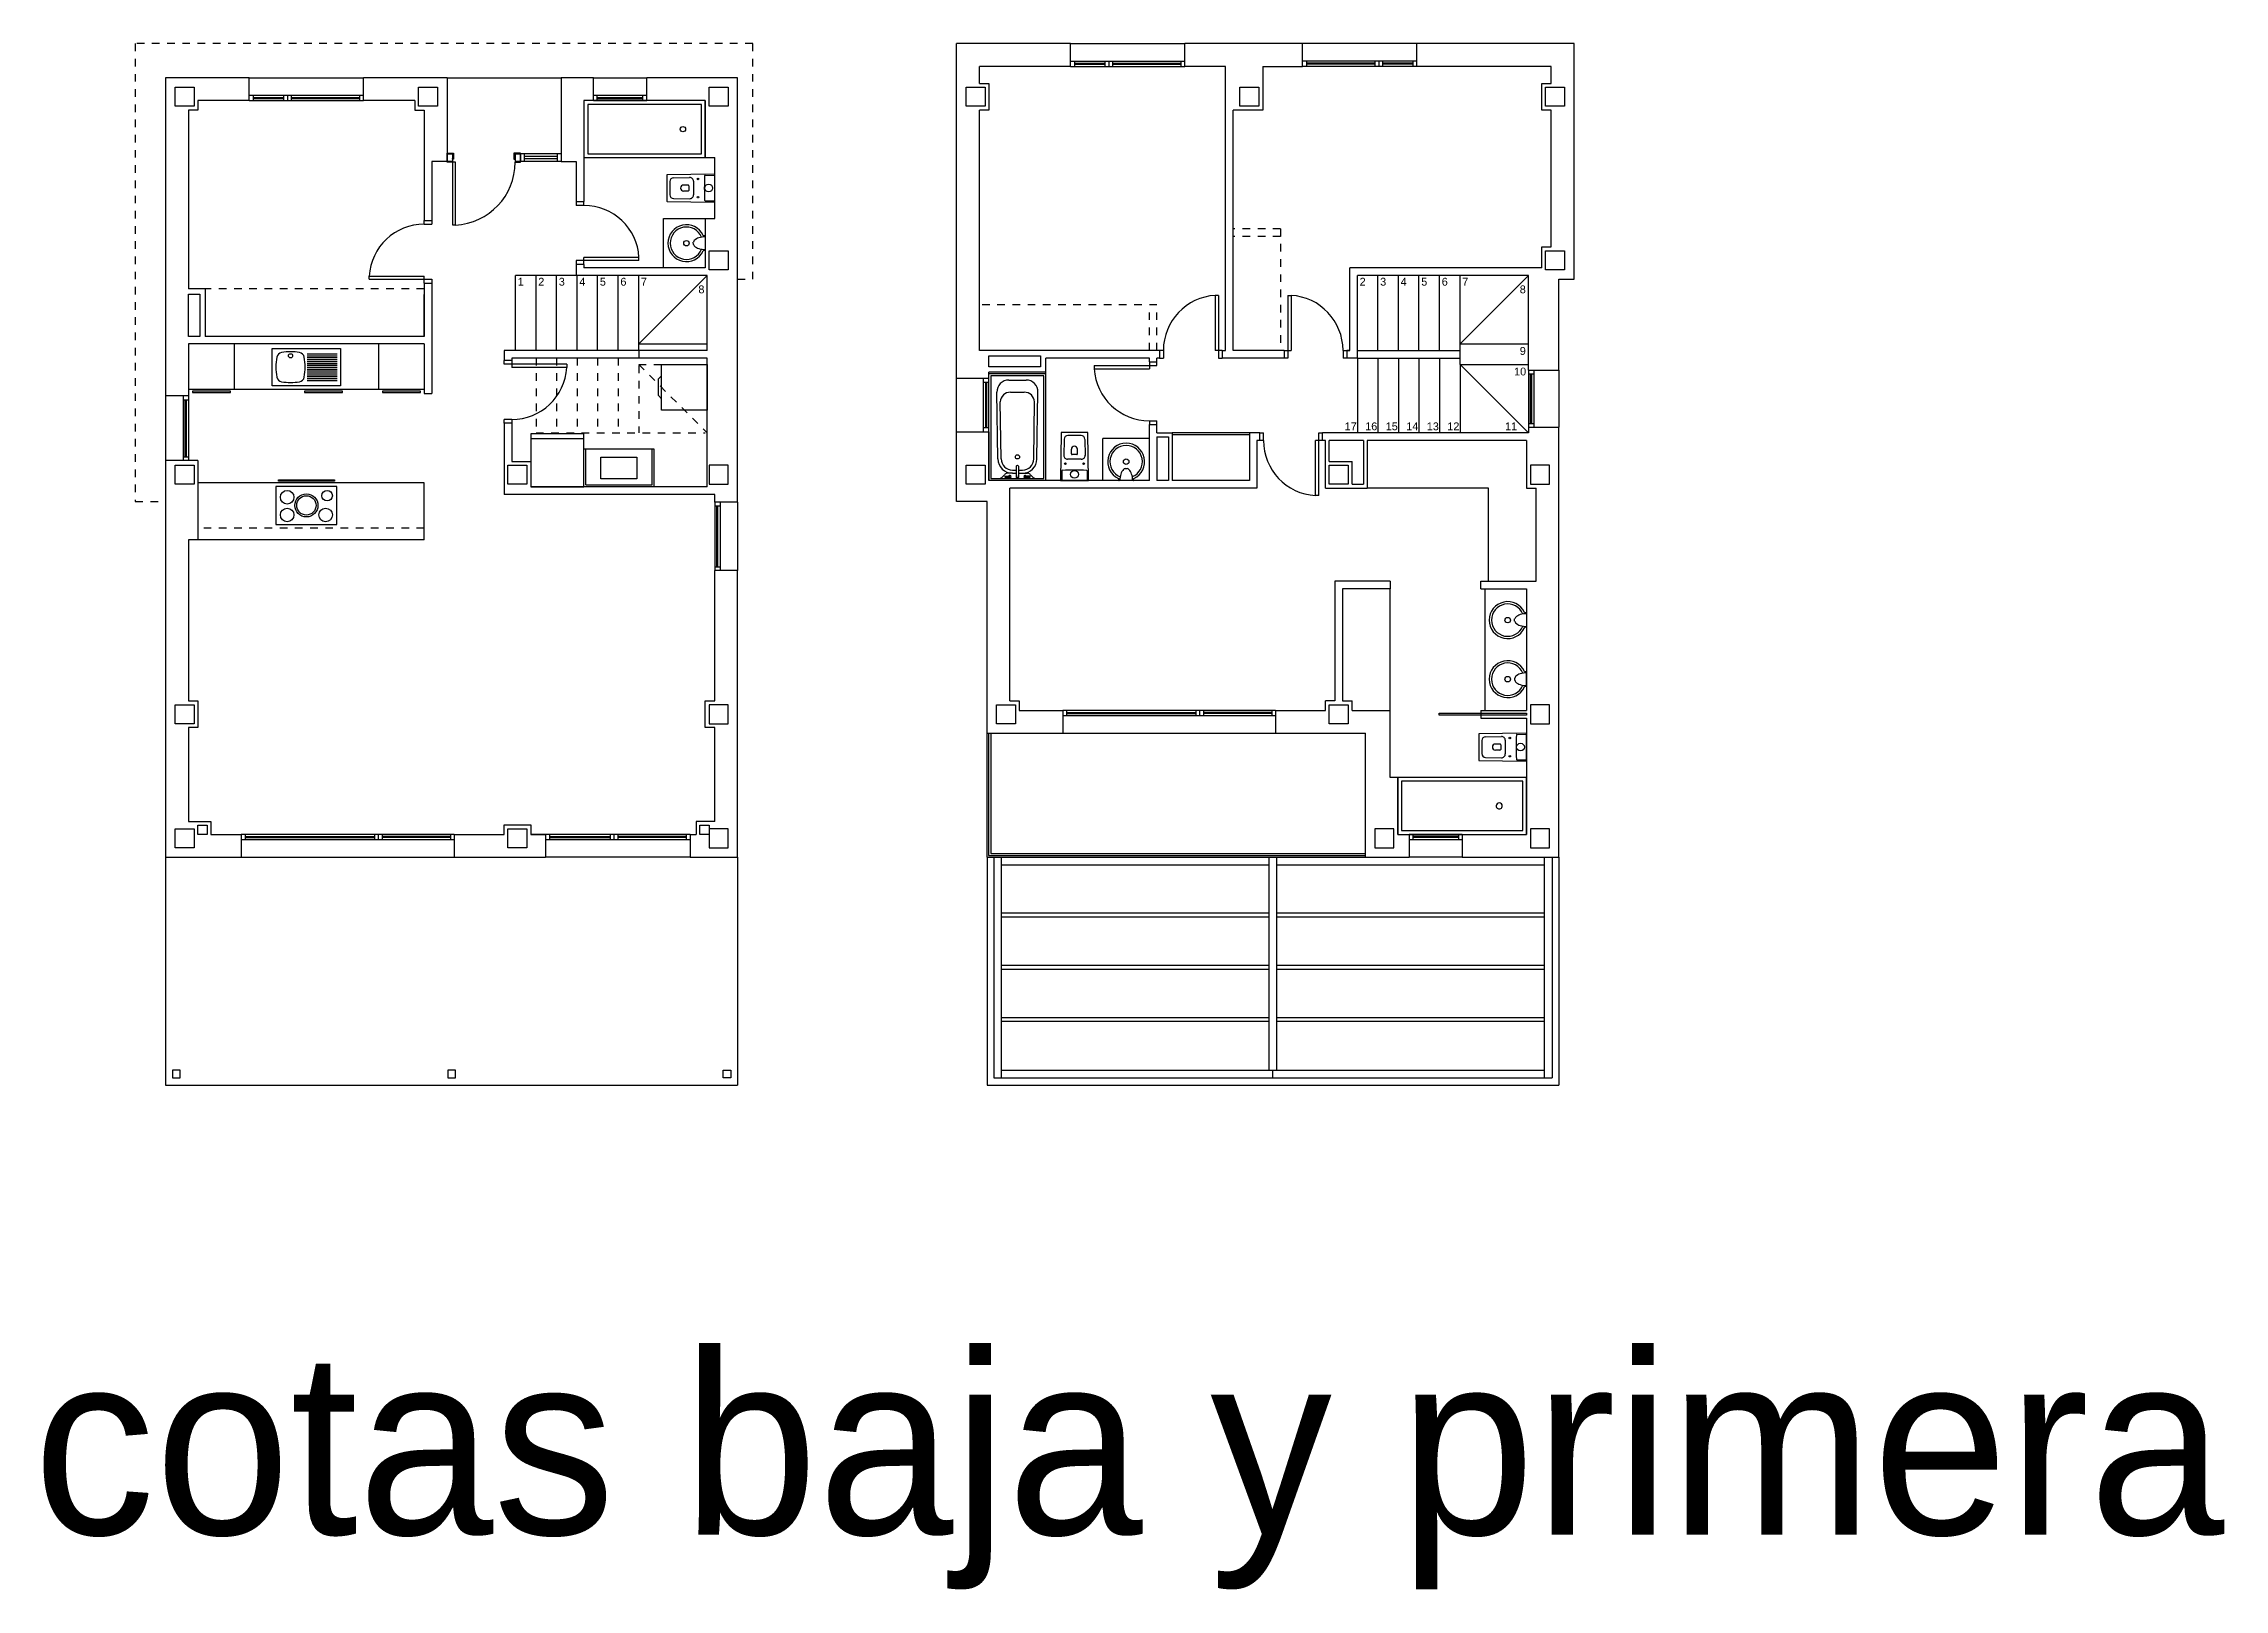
# Model space of a CAD drawing. Header units: millimetres. Extents: x 441156 to 441653, y 4514887 to 4515266.
# Drawn here: x 441295.09 to 441323.76, y 4514910.42 to 4514930.75 of the extents above; entities that cross this region are included whole.
import ezdxf
from ezdxf.enums import TextEntityAlignment as Align

# ---------------------------------------------------------------- set-up
doc = ezdxf.new("R2010")
doc.units = ezdxf.units.MM
doc.linetypes.add('CONTINUA', pattern=[0])
doc.linetypes.add('RAYITAS', pattern=[0.375, 0.25, -0.125])
for name, color, linetype in [('01_mono BAJA', 2, 'Continuous'), ('01_mono PRIMERA', 2, 'Continuous'), ('01_proyección', 4, 'RAYITAS'), ('01_texto cartela', 5, 'Continuous')]:
    doc.layers.add(name, color=color, linetype=linetype)
doc.styles.add('Century Gothic_6', font='', dxfattribs={"height": 11})
doc.styles.add('NIEVES2', font='sanss___.ttf')
doc.styles.get('Century Gothic_6').set_extended_font_data('Century Gothic')

# ---------------------------------------------------------------- blocks, each defined once
blk = doc.blocks.new('A$C05441830')
at = {"layer": '01_mono BAJA', "color": 254, "linetype": 'CONTINUA'}
for p, q in [((0.4, 13.25), (0.4, 9.067)), ((1.5, 13.25), (0.4, 13.25)), ((1.5, 12.95), (1.5, 13.25)), ((1.5, 13.25), (3, 13.25)), ((4.1, 13.25), (3, 13.25)), ((3, 12.95), (3, 13.25)), ((4.1, 13.25), (4.1, 12.15)), ((4.1, 13.25), (5.6, 13.25)), ((6.025, 13.25), (5.6, 13.25)), ((5.6, 13.25), (5.6, 12.15)), ((6.025, 12.95), (6.025, 13.25)), ((6.025, 13.25), (6.725, 13.25)), ((7.92, 13.25), (6.725, 13.25)), ((6.725, 12.95), (6.725, 13.25)), ((7.92, 7.67), (7.92, 13.25)), ((0.775, 12.95), (0.775, 12.875)), ((1.5, 12.95), (0.825, 12.95)), ((0.825, 12.95, 0), (0.825, 12.825, 0)), ((1.5, 13.02, 0), (3, 13.02, 0)), ((1.5, 12.95, 0), (3, 12.95, 0)), ((1.55, 13.02), (1.55, 12.95)), ((1.55, 12.992), (1.95, 12.992, 0)), ((1.55, 12.978), (1.95, 12.978, 0)), ((1.95, 13.02, 0), (1.95, 12.95, 0)), ((2, 13.02, 0), (2, 12.95, 0)), ((2.05, 13.02, 0), (2.05, 12.95, 0)), ((2.05, 12.992, 0), (2.95, 12.992, 0)), ((2.05, 12.978, 0), (2.95, 12.978, 0)), ((2.95, 13.02, 0), (2.95, 12.95, 0)), ((3.675, 12.95), (3, 12.95, 0)), ((3.675, 12.95, 0), (3.675, 12.825, 0)), ((5.9, 12.95), (5.9, 11.622)), ((6.025, 12.95), (5.9, 12.95)), ((6.025, 13.02), (6.725, 13.02)), ((6.025, 12.95), (6.725, 12.95)), ((6.075, 12.95), (6.075, 13.02)), ((6.075, 12.992), (6.675, 12.992)), ((6.075, 12.978), (6.675, 12.978)), ((6.675, 12.95), (6.675, 13.02)), ((7.495, 12.95), (6.725, 12.95)), ((7.495, 12.95, 0), (7.495, 12.2, 0)), ((0.775, 12.875), (0.7, 12.875)), ((0.7, 12.825), (0.7, 10.475)), ((0.825, 12.825, 0), (0.7, 12.825, 0)), ((3.675, 12.825, 0), (3.8, 12.825, 0)), ((3.8, 12.825), (3.8, 11.375)), ((3.9, 12.15), (3.9, 11.375)), ((4.1, 12.15), (3.9, 12.15)), ((4.11, 12.15), (4.17, 12.15)), ((4.17, 12.18), (4.17, 12.15)), ((4.185, 12.25), (4.185, 12.19)), ((4.98, 12.25), (4.98, 12.19)), ((4.995, 12.18), (4.995, 12.15)), ((5.065, 12.25), (5.065, 12.15)), ((5.6, 12.25), (5.065, 12.25)), ((5.6, 12.15), (5.065, 12.15)), ((5.115, 12.25), (5.115, 12.15)), ((5.55, 12.217), (5.115, 12.217)), ((5.55, 12.183), (5.115, 12.183)), ((5.55, 12.25), (5.55, 12.15)), ((5.6, 12.15), (5.8, 12.15)), ((5.8, 12.15), (5.8, 11.622)), ((7.495, 12.2), (7.62, 12.2)), ((7.62, 11.4), (7.62, 12.2)), ((7.03, 11.886), (7.03, 11.713)), ((7.08, 11.936), (7.29, 11.939)), ((7.27, 11.84), (7.21, 11.84)), ((7.27, 11.76), (7.21, 11.76)), ((7.28, 11.83), (7.28, 11.77)), ((7.34, 11.889), (7.34, 11.71)), ((7.493, 11.966), (7.62, 11.968)), ((5.8, 11.622), (5.8, 11.572)), ((5.8, 11.622), (5.9, 11.622)), ((5.9, 11.572), (5.8, 11.572)), ((5.9, 11.572), (5.9, 11.622)), ((7.08, 11.663), (7.29, 11.66)), ((7.493, 11.634), (7.62, 11.632)), ((3.8, 11.325), (3.8, 11.375)), ((3.8, 11.375), (3.9, 11.375)), ((3.8, 11.325), (3.9, 11.325)), ((3.9, 11.375), (3.9, 11.325)), ((6.945, 11.401, 0), (7.495, 11.401, 0)), ((6.945, 10.75), (6.945, 11.401)), ((7.495, 11.4, 0), (7.495, 10.75, 0)), ((7.495, 11.4), (7.62, 11.4)), ((7.339, 11.06, 0), (7.338, 11.09, 0)), ((7.493, 11.171, 0), (7.478, 11.171, 0)), ((7.493, 10.978, 0), (7.478, 10.979, 0)), ((7.495, 11.169, 0), (7.495, 10.981, 0)), ((3.077, 10.6), (3.077, 10.642)), ((3.077, 10.642), (3.8, 10.642)), ((3.8, 10.55), (3.8, 10.642)), ((5, 9.665), (5, 10.65)), ((5.2, 10.65), (5, 10.65)), ((5.8, 10.65), (5.075, 10.65)), ((5.27, 9.665), (5.27, 10.65)), ((5.54, 9.665), (5.54, 10.65)), ((6.624, 10.847), (5.8, 10.847)), ((5.8, 10.847), (5.8, 10.797)), ((5.8, 10.797), (5.8, 10.65)), ((5.9, 10.797), (5.8, 10.797)), ((7.52, 10.65), (5.8, 10.65)), ((5.81, 9.665), (5.81, 10.65)), ((5.9, 10.797), (5.9, 10.888)), ((6.624, 10.888), (5.9, 10.888)), ((5.9, 10.797), (5.9, 10.75)), ((7.495, 10.75), (5.9, 10.75)), ((6.08, 9.665), (6.08, 10.65)), ((6.35, 9.665), (6.35, 10.65)), ((6.62, 9.665), (6.62, 10.65)), ((6.62, 9.75), (7.52, 10.65)), ((6.624, 10.847), (6.624, 10.888)), ((7.52, 9.665), (7.52, 10.65)), ((0.92, 10.475), (0.7, 10.475)), ((0.92, 10.475), (0.92, 9.85)), ((3.077, 10.6), (3.9, 10.6)), ((3.8, 10.55), (3.8, 9.85)), ((3.8, 10.55), (3.9, 10.55)), ((3.8, 9.85), (3.8, 10.4)), ((3.9, 10.6), (3.9, 10.55)), ((3.9, 10.55), (3.9, 9.1)), ((3.8, 9.75), (0.7, 9.75)), ((0.7, 9.75), (0.7, 9.067)), ((3.8, 9.85), (0.92, 9.85)), ((3.8, 9.85), (0.92, 9.85)), ((1.3, 9.75), (1.3, 9.15)), ((3.2, 9.75), (3.2, 9.15)), ((3.8, 9.75), (3.8, 9.1)), ((6.62, 9.75), (7.52, 9.75)), ((1.8, 9.2), (1.8, 9.69)), ((1.8, 9.69), (2.7, 9.69)), ((2.259, 9.62), (2.655, 9.62)), ((2.259, 9.595), (2.655, 9.595)), ((2.259, 9.57), (2.655, 9.57)), ((2.259, 9.545), (2.655, 9.545)), ((2.259, 9.52), (2.655, 9.52)), ((2.259, 9.495), (2.655, 9.495)), ((2.259, 9.47), (2.655, 9.47)), ((2.7, 9.69), (2.7, 9.2)), ((7.52, 9.665), (4.85, 9.665)), ((4.85, 9.665), (4.85, 9.532)), ((4.85, 9.482), (4.85, 9.532)), ((4.95, 9.532), (4.85, 9.532)), ((5.674, 9.482), (4.85, 9.482)), ((7.52, 9.565), (4.95, 9.565)), ((4.95, 9.565), (4.95, 9.532)), ((4.95, 9.532), (4.95, 9.441)), ((5.674, 9.482), (5.674, 9.441)), ((7.52, 7.87), (7.52, 9.565)), ((2.7, 9.2), (1.8, 9.2)), ((2.259, 9.445), (2.655, 9.445)), ((2.259, 9.42), (2.655, 9.42)), ((2.259, 9.395), (2.655, 9.395)), ((2.259, 9.37), (2.655, 9.37)), ((2.259, 9.345), (2.655, 9.345)), ((2.259, 9.32), (2.655, 9.32)), ((2.259, 9.295), (2.655, 9.295)), ((2.259, 9.27), (2.655, 9.27)), ((5.674, 9.441), (4.95, 9.441)), ((0.7, 9.067, 0), (0.4, 9.067, 0)), ((0.4, 9.067), (0.4, 8.217)), ((0.63, 9.067), (0.63, 8.217)), ((0.63, 9.017), (0.7, 9.017)), ((0.658, 8.267), (0.658, 9.017)), ((0.672, 8.267), (0.672, 9.017)), ((3.8, 9.15), (0.7, 9.15)), ((0.7, 9.067), (0.7, 8.217)), ((3.8, 9.1), (3.9, 9.1)), ((4.85, 8.707), (4.85, 8.757)), ((4.95, 8.757), (4.85, 8.757)), ((4.85, 8.707), (4.85, 7.77)), ((4.95, 8.707), (4.85, 8.707)), ((4.95, 8.757), (4.95, 8.707)), ((4.95, 8.707), (4.95, 8.205)), ((5.9, 8.5), (5.2, 8.5)), ((5.925, 7.895), (5.925, 8.37)), ((6.795, 7.895), (6.795, 8.37)), ((0.4, 8.217), (0.4, 3)), ((0.825, 8.217, 0), (0.4, 8.217, 0)), ((0.63, 8.267), (0.7, 8.267)), ((0.825, 8.217, 0), (0.825, 7.175, 0)), ((4.95, 8.205), (5.2, 8.205)), ((5.2, 8.205), (5.2, 7.87)), ((3.8, 7.925), (0.825, 7.925)), ((3.8, 7.175), (3.8, 7.925)), ((7.62, 7.77), (4.85, 7.77)), ((7.52, 7.87), (5.2, 7.87)), ((5.925, 7.895), (6.795, 7.895)), ((7.62, 7.67), (7.62, 7.77)), ((7.92, 7.67, 0), (7.62, 7.67, 0)), ((7.62, 7.67, 0), (7.62, 6.77, 0)), ((7.62, 7.62, 0), (7.69, 7.62, 0)), ((7.648, 6.82, 0), (7.648, 7.62, 0)), ((7.662, 6.82, 0), (7.662, 7.62, 0)), ((7.69, 7.67, 0), (7.69, 6.77, 0)), ((7.92, 7.67, 0), (7.92, 6.77, 0)), ((0.7, 7.175), (0.7, 5.055)), ((0.825, 7.175), (0.7, 7.175)), ((3.8, 7.175), (0.825, 7.175)), ((7.62, 6.82, 0), (7.69, 6.82, 0)), ((7.62, 5.055), (7.62, 6.77, 0)), ((7.92, 6.77, 0), (7.62, 6.77, 0)), ((7.92, 3), (7.92, 6.77)), ((7.495, 4.705, 0), (7.495, 5.055, 0)), ((7.495, 5.055, 0), (7.62, 5.055, 0)), ((0.7, 4.705), (0.7, 3.47)), ((7.62, 4.705, 0), (7.495, 4.705, 0)), ((7.62, 3.47), (7.62, 4.705)), ((0.7, 3.47), (0.995, 3.47)), ((0.995, 3.47), (0.995, 3.3)), ((7.62, 3.47), (7.375, 3.47)), ((7.375, 3.47), (7.375, 3.3, 0)), ((0.995, 3.3), (1.395, 3.3)), ((1.395, 3.3), (1.395, 3)), ((4.195, 3.3, 0), (1.395, 3.3)), ((4.195, 3.23, 0), (1.395, 3.23)), ((1.445, 3.3), (1.445, 3.23)), ((1.445, 3.272, 0), (3.145, 3.272, 0)), ((1.445, 3.258, 0), (3.145, 3.258, 0)), ((3.145, 3.3, 0), (3.145, 3.23, 0)), ((3.195, 3.3, 0), (3.195, 3.23, 0)), ((3.245, 3.3, 0), (3.245, 3.23, 0)), ((4.145, 3.272, 0), (3.245, 3.272, 0)), ((4.145, 3.258, 0), (3.245, 3.258, 0)), ((4.145, 3.3, 0), (4.145, 3.23, 0)), ((4.195, 3.3, 0), (4.85, 3.3, 0)), ((4.195, 3.3, 0), (4.195, 3, 0)), ((5.2, 3.3), (5.395, 3.3)), ((5.395, 3.3, 0), (5.2, 3.3, 0)), ((7.295, 3.3, 0), (5.395, 3.3, 0)), ((5.395, 3.3, 0), (5.395, 3, 0)), ((7.295, 3.23, 0), (5.395, 3.23, 0)), ((5.445, 3.3, 0), (5.445, 3.23, 0)), ((5.445, 3.272, 0), (6.246, 3.272, 0)), ((5.445, 3.258, 0), (6.246, 3.258, 0)), ((6.246, 3.3, 0), (6.246, 3.23, 0)), ((6.295, 3.3, 0), (6.295, 3.23, 0)), ((6.345, 3.3, 0), (6.345, 3.23, 0)), ((7.245, 3.272, 0), (6.345, 3.272, 0)), ((7.245, 3.258, 0), (6.345, 3.258, 0)), ((7.245, 3.3, 0), (7.245, 3.23, 0)), ((7.295, 3.3), (7.375, 3.3)), ((7.295, 3.3, 0), (7.295, 3, 0)), ((0.4, 3), (1.395, 3)), ((0.4, 3), (0.4, 0)), ((1.395, 3), (4.195, 3, 0)), ((4.195, 3, 0), (5.395, 3, 0)), ((7.295, 3, 0), (5.395, 3, 0)), ((7.295, 3), (7.92, 3)), ((7.92, 3), (7.92, 0)), ((0.4, 0, 0), (7.92, 0))]:
    blk.add_line(p, q, dxfattribs=at)
for points in [[(0.775, 12.875), (0.525, 12.875), (0.525, 13.125), (0.775, 13.125), (0.775, 12.875)], [(3.975, 12.875), (3.725, 12.875), (3.725, 13.125), (3.975, 13.125), (3.975, 12.875)], [(7.495, 12.2), (7.495, 12.95), (5.9, 12.95), (5.9, 12.2)], [(7.545, 13.125), (7.795, 13.125), (7.795, 12.875), (7.545, 12.875), (7.545, 13.125)], [(7.445, 12.25), (7.445, 12.9), (5.95, 12.9), (5.95, 12.25)], [(4.185, 12.26), (4.185, 12.25), (4.1, 12.25), (4.1, 12.26)], [(4.17, 12.15), (4.1, 12.15), (4.1, 12.25), (4.17, 12.25)], [(4.17, 12.15), (4.17, 12.14), (4.1, 12.14), (4.1, 12.15)], [(4.185, 12.19), (4.185, 12.18), (4.17, 12.18), (4.17, 12.19)], [(4.17, 12.14), (4.17, 11.315), (4.21, 11.315), (4.21, 12.14)], [(4.98, 12.26), (4.98, 12.25), (5.065, 12.25), (5.065, 12.26)], [(4.98, 12.19), (4.98, 12.18), (4.995, 12.18), (4.995, 12.19)], [(4.995, 12.15), (4.995, 12.14), (5.065, 12.14), (5.065, 12.15)], [(7.545, 10.975), (7.795, 10.975), (7.795, 10.725), (7.545, 10.725), (7.545, 10.975)], [(0.7, 10.405), (0.85, 10.405), (0.85, 9.85), (0.7, 9.85)], [(2.225, 9.13), (2.225, 9.11), (2.725, 9.11), (2.725, 9.13)], [(3.25, 9.13), (3.25, 9.11), (3.75, 9.11), (3.75, 9.13)], [(5.2, 8.57), (5.2, 7.87), (5.9, 7.87), (5.9, 8.57)], [(5.9, 8.37), (6.82, 8.37), (6.82, 7.87), (5.9, 7.87)], [(0.775, 7.905), (0.525, 7.905), (0.525, 8.155), (0.775, 8.155), (0.775, 7.905)], [(5.15, 7.905), (4.9, 7.905), (4.9, 8.155), (5.15, 8.155), (5.15, 7.905)], [(7.545, 7.905), (7.795, 7.905), (7.795, 8.155), (7.545, 8.155), (7.545, 7.905)], [(1.85, 7.377), (2.65, 7.377), (2.65, 7.877), (1.85, 7.877)], [(2.618, 7.945), (1.883, 7.945), (1.883, 7.965), (2.618, 7.965)], [(0.775, 4.755), (0.525, 4.755), (0.525, 5.005), (0.775, 5.005), (0.775, 4.755)], [(7.545, 4.755), (7.795, 4.755), (7.795, 5.005), (7.545, 5.005), (7.545, 4.755)], [(0.775, 3.125), (0.525, 3.125), (0.525, 3.375), (0.775, 3.375), (0.775, 3.125)], [(0.825, 3.42), (0.945, 3.42), (0.945, 3.3), (0.825, 3.3)], [(5.15, 3.125), (4.9, 3.125), (4.9, 3.375), (5.15, 3.375), (5.15, 3.125)], [(7.425, 3.42), (7.545, 3.42), (7.545, 3.3), (7.425, 3.3)], [(7.545, 3.125), (7.795, 3.125), (7.795, 3.375), (7.545, 3.375), (7.545, 3.125)], [(7.73, 0.2), (7.83, 0.2), (7.83, 0.1), (7.73, 0.1)]]:
    blk.add_lwpolyline(points, close=True, dxfattribs=at)
for points in [[(4.995, 12.25), (4.995, 12.15)], [(5.065, 12.15), (5.065, 12.25)], [(4.85, 3.3), (4.85, 3.425), (5.2, 3.425), (5.2, 3.3)]]:
    blk.add_lwpolyline(points, dxfattribs=at)
at = {"layer": '01_mono BAJA', "color": 254, "linetype": 'CONTINUA', "flags": 128}
blk.add_lwpolyline([(7.62, 11.981, 0.414214), (7.616, 11.985), (7.615, 11.985), (6.995, 11.975, 0.436396), (6.99, 11.971), (6.99, 11.629, 0.436396), (6.995, 11.625), (7.615, 11.615), (7.616, 11.615, 0.414214), (7.62, 11.619)], format="xyb", close=True, dxfattribs=at)
at = {"layer": '01_mono BAJA', "color": 254, "linetype": 'CONTINUA', "elevation": 0}
for points in [[(6.92, 9.48), (7.52, 9.48), (7.52, 8.88), (6.92, 8.88)], [(0.753, 9.13), (0.753, 9.11), (1.253, 9.11), (1.253, 9.13)], [(6.124, 8.263), (6.596, 8.263), (6.596, 7.977), (6.124, 7.977)], [(0.59, 0.2), (0.49, 0.2), (0.49, 0.1), (0.59, 0.1)], [(4.21, 0.2), (4.11, 0.2), (4.11, 0.1), (4.21, 0.1)]]:
    blk.add_lwpolyline(points, close=True, dxfattribs=at)
for points in [[(6.92, 9.03), (6.88, 9.07), (6.88, 9.29), (6.92, 9.33)], [(0.7, 5.055), (0.825, 5.055), (0.825, 4.705), (0.7, 4.705)]]:
    blk.add_lwpolyline(points, dxfattribs=at)
at = {"layer": '01_mono BAJA', "color": 254, "linetype": 'CONTINUA'}
for centre, radius in [((7.202, 12.575), 0.035), ((7.4, 11.92), 0.01), ((7.54, 11.8), 0.051), ((7.4, 11.68), 0.01), ((7.248, 11.075, 0), 0.036), ((2.042, 9.594), 0.0275), ((1.998, 7.734), 0.089), ((2.25, 7.627), 0.152), ((2.25, 7.627), 0.127), ((2.523, 7.754), 0.0693), ((1.998, 7.501), 0.089), ((2.503, 7.501), 0.089)]:
    blk.add_circle(centre, radius, dxfattribs=at)
for centre, radius, start, end in [((4.169, 12.14), 0.827, 272.8856, 359.9505), ((7.08, 11.886), 0.05, 90.924, 180), ((7.21, 11.8), 0.04, 90, 270), ((7.27, 11.83), 0.01, 0, 90), ((7.27, 11.77), 0.01, 270, 0), ((7.29, 11.889), 0.05, 0, 90.924), ((10.465, 11.8), 2.982, 176.9359, 183.0641), ((7.494, 11.959), 0.007, 90.924, 176.9359), ((5.9, 10.847), 0.725, 3.2758, 90), ((7.08, 11.713), 0.05, 180, 269.076), ((7.29, 11.71), 0.05, 269.076, 0), ((7.494, 11.641), 0.007, 183.0641, 269.076), ((3.8, 10.6), 0.725, 90, 176.7242), ((7.248, 11.075, 0), 0.243, 24.8749, 335.1251), ((7.248, 11.075, 0), 0.213, 22.0656, 338.0564), ((7.386, 11.075, 0), 0.0498, 135.6956, 162.5904), ((7.386, 11.075, 0), 0.0498, 197.9532, 224.3044), ((7.453, 11.009, 0), 0.143, 106.8165, 135.6956), ((7.453, 11.14, 0), 0.143, 224.3044, 253.1835), ((7.492, 10.879, 0), 0.279, 89.383, 106.8165), ((7.492, 11.271, 0), 0.279, 253.1835, 270.617), ((7.479, 11.183, 0), 0.0128, 210.5291, 266.214), ((7.479, 10.966, 0), 0.0128, 93.786, 149.4709), ((7.493, 11.169, 0), 0.0027, 0, 83.3159), ((7.493, 10.981, 0), 0.0027, 276.6841, 0), ((2.6, 9.445), 0.75, 169.8852, 190.1148), ((1.936, 9.564), 0.075, 99.0787, 169.8852), ((2.042, 8.897), 0.75, 80.9213, 99.0787), ((2.149, 9.564), 0.075, 10.1148, 80.9213), ((1.484, 9.445), 0.75, 349.8852, 10.1148), ((1.936, 9.327), 0.075, 190.1148, 260.9213), ((2.042, 9.993), 0.75, 260.9213, 279.0787), ((2.149, 9.327), 0.075, 279.0787, 349.8852), ((4.95, 9.482), 0.725, 270, 356.7242)]:
    blk.add_arc(centre, radius, start, end, dxfattribs=at)
at = {"layer": '01_proyección', "color": 120, "ltscale": 0.25}
for p, q in [((3.8, 10.475), (0.92, 10.475)), ((5.27, 9.565), (5.27, 8.58)), ((5.54, 9.565), (5.54, 8.58)), ((5.81, 9.565), (5.81, 8.58)), ((6.08, 9.565), (6.08, 8.58)), ((6.35, 9.565), (6.35, 8.58)), ((6.62, 9.665), (6.62, 8.58)), ((6.62, 9.48), (7.52, 9.48)), ((6.62, 9.48), (7.52, 8.58)), ((5.27, 8.58), (7.495, 8.58)), ((3.8, 7.325), (0.825, 7.325))]:
    blk.add_line(p, q, dxfattribs=at)
at = {"layer": '01_proyección', "color": 120, "ltscale": 0.25, "elevation": 0}
blk.add_lwpolyline([(7.92, 10.6), (8.12, 10.6), (8.12, 13.7), (0, 13.7), (0, 7.68), (0.4, 7.68)], dxfattribs=at)
at = {"layer": '01_mono BAJA', "color": 254, "linetype": 'CONTINUA', "style": 'NIEVES2'}
for s, p in [('1', (5.069, 10.517)), ('2', (5.339, 10.517)), ('3', (5.609, 10.517)), ('4', (5.879, 10.517)), ('5', (6.149, 10.517)), ('6', (6.419, 10.517)), ('7', (6.689, 10.517)), ('8', (7.445, 10.416))]:
    blk.add_text(s, height=0.103, dxfattribs=at).set_placement(p, align=Align.CENTER)
blk = doc.blocks.new('A$C11D349B9')
at = {"layer": '01_mono PRIMERA', "color": 254}
for p, q in [((1.433, 9.295), (1.433, 13.7)), ((2.933, 13.7, 0), (1.433, 13.7, 0)), ((2.933, 13.4, 0), (2.933, 13.7, 0)), ((2.933, 13.7, 0), (4.433, 13.7, 0)), ((5.983, 13.7, 0), (4.433, 13.7, 0)), ((4.433, 13.4, 0), (4.433, 13.7, 0)), ((5.983, 13.4, 0), (5.983, 13.7, 0)), ((7.483, 13.7, 0), (5.983, 13.7, 0)), ((9.553, 13.7, 0), (7.483, 13.7, 0)), ((7.483, 13.4, 0), (7.483, 13.7, 0)), ((9.553, 10.6), (9.553, 13.7)), ((1.733, 13.175), (1.733, 13.4)), ((2.933, 13.4, 0), (1.733, 13.4, 0)), ((2.933, 13.47, 0), (4.433, 13.47, 0)), ((2.933, 13.4, 0), (4.433, 13.4, 0)), ((2.983, 13.47, 0), (2.983, 13.4, 0)), ((2.983, 13.442, 0), (3.383, 13.442, 0)), ((2.983, 13.428, 0), (3.383, 13.428, 0)), ((3.383, 13.47, 0), (3.383, 13.4, 0)), ((3.433, 13.47, 0), (3.433, 13.4, 0)), ((3.483, 13.47, 0), (3.483, 13.4, 0)), ((3.483, 13.442, 0), (4.383, 13.442, 0)), ((3.483, 13.428, 0), (4.383, 13.428, 0)), ((4.383, 13.47, 0), (4.383, 13.4, 0)), ((4.968, 13.4, 0), (4.433, 13.4, 0)), ((4.968, 9.665), (4.968, 13.4)), ((5.458, 13.4, 0), (5.983, 13.4, 0)), ((7.483, 13.47, 0), (5.983, 13.47, 0)), ((7.483, 13.4, 0), (5.983, 13.4, 0)), ((6.033, 13.47, 0), (6.033, 13.4, 0)), ((6.933, 13.442, 0), (6.033, 13.442, 0)), ((6.933, 13.428, 0), (6.033, 13.428, 0)), ((6.933, 13.47, 0), (6.933, 13.4, 0)), ((6.983, 13.47, 0), (6.983, 13.4, 0)), ((7.033, 13.47, 0), (7.033, 13.4, 0)), ((7.433, 13.442, 0), (7.033, 13.442, 0)), ((7.433, 13.428, 0), (7.033, 13.428, 0)), ((7.433, 13.47, 0), (7.433, 13.4, 0)), ((9.253, 13.4, 0), (7.483, 13.4, 0)), ((9.253, 13.175), (9.253, 13.4)), ((1.733, 9.665), (1.733, 12.825)), ((5.068, 9.665), (5.068, 12.825)), ((9.253, 11.025), (9.253, 12.825)), ((9.128, 10.75), (6.603, 10.75)), ((6.603, 9.665), (6.603, 10.75)), ((8.953, 10.65), (6.703, 10.65)), ((6.703, 9.565), (6.703, 10.65)), ((6.973, 9.665), (6.973, 10.65)), ((7.243, 9.665), (7.243, 10.65)), ((7.513, 9.665), (7.513, 10.65)), ((7.783, 9.665), (7.783, 10.65)), ((8.053, 9.75), (8.053, 10.65)), ((8.053, 9.75), (8.953, 10.65)), ((8.953, 9.405), (8.953, 10.65)), ((4.877, 10.388), (4.835, 10.388)), ((4.835, 10.388), (4.835, 9.665)), ((4.877, 10.388), (4.877, 9.565)), ((5.789, 10.388), (5.831, 10.388)), ((5.789, 10.388), (5.789, 9.565)), ((5.831, 10.388), (5.831, 9.665)), ((9.353, 9.405), (9.353, 10.6)), ((9.353, 10.6, 0), (9.553, 10.6, 0)), ((8.053, 9.75), (8.953, 9.75)), ((8.053, 9.48), (8.053, 9.75)), ((4.102, 9.665), (1.733, 9.665)), ((3.968, 9.565), (2.608, 9.565, 0)), ((2.608, 9.38, 0), (2.608, 9.565, 0)), ((3.244, 9.465), (3.244, 9.423)), ((3.244, 9.465), (4.068, 9.465)), ((3.968, 9.515), (3.968, 9.565)), ((3.968, 9.515), (3.968, 9.423)), ((3.968, 9.515), (4.068, 9.515)), ((4.102, 9.565), (4.068, 9.565)), ((4.068, 9.515), (4.068, 9.565)), ((4.068, 9.465), (4.068, 9.515)), ((4.152, 9.665), (4.102, 9.665)), ((4.102, 9.665), (4.102, 9.565)), ((4.102, 9.565), (4.152, 9.565)), ((4.152, 9.665), (4.152, 9.565)), ((4.927, 9.665), (4.835, 9.665)), ((4.877, 9.565), (4.927, 9.565)), ((4.927, 9.665), (4.927, 9.565)), ((4.927, 9.665), (4.968, 9.665)), ((5.739, 9.565), (4.927, 9.565)), ((5.739, 9.665), (5.068, 9.665)), ((5.739, 9.665), (5.831, 9.665)), ((5.739, 9.665), (5.739, 9.565)), ((5.789, 9.565), (5.739, 9.565)), ((6.514, 9.665), (6.564, 9.665)), ((6.514, 9.665), (6.514, 9.565)), ((6.564, 9.565), (6.514, 9.565)), ((6.603, 9.665), (6.564, 9.665)), ((6.564, 9.665), (6.603, 9.665)), ((6.564, 9.665), (6.564, 9.565)), ((6.703, 9.565), (6.564, 9.565)), ((6.703, 9.665), (8.053, 9.665)), ((6.703, 9.565), (6.703, 8.58)), ((6.703, 9.565), (8.053, 9.565)), ((6.973, 9.565), (6.973, 8.58)), ((7.243, 9.565), (7.243, 8.58)), ((7.513, 9.565), (7.513, 8.58)), ((7.783, 9.565), (7.783, 8.58)), ((8.053, 9.48), (8.953, 9.48)), ((8.053, 9.48), (8.053, 8.58)), ((8.053, 9.48), (8.953, 8.58)), ((1.858, 9.295, 0), (1.433, 9.295)), ((1.433, 8.595), (1.433, 9.295)), ((1.788, 8.595), (1.788, 9.295)), ((1.858, 9.245), (1.788, 9.245)), ((1.816, 8.645), (1.816, 9.245)), ((1.83, 8.645), (1.83, 9.245)), ((2.608, 9.38, 0), (1.858, 9.38, 0)), ((1.858, 9.295), (1.858, 9.38, 0)), ((1.858, 7.955), (1.858, 9.355)), ((2.608, 9.355), (1.858, 9.355)), ((1.858, 8.595), (1.858, 9.295)), ((2.582, 9.329), (1.884, 9.329)), ((1.884, 9.329), (1.884, 7.981)), ((2.118, 9.275), (2.348, 9.275)), ((2.582, 7.981), (2.582, 9.329)), ((2.608, 9.355), (2.608, 9.38, 0)), ((2.608, 7.955), (2.608, 9.355)), ((3.244, 9.423), (3.968, 9.423)), ((8.953, 9.405), (8.953, 8.655)), ((8.953, 9.405), (9.353, 9.405)), ((8.953, 9.355), (9.023, 9.355)), ((8.981, 8.705), (8.981, 9.355)), ((8.995, 8.705), (8.995, 9.355)), ((9.023, 9.405), (9.023, 8.655)), ((9.353, 9.405), (9.353, 8.655)), ((1.977, 8.237), (1.963, 9.116)), ((2.019, 8.237), (2.007, 8.989)), ((2.143, 9.115), (2.323, 9.115)), ((2.447, 8.237), (2.459, 8.989)), ((2.489, 8.237), (2.503, 9.116)), ((1.858, 8.645), (1.788, 8.645)), ((3.968, 8.74), (3.968, 8.69)), ((3.968, 8.74), (4.068, 8.74)), ((3.968, 7.955), (3.968, 8.69)), ((3.968, 8.69), (4.068, 8.69)), ((4.068, 8.69), (4.068, 8.74)), ((4.068, 8.58), (4.068, 8.69)), ((8.953, 8.705), (9.023, 8.705)), ((8.953, 8.655), (9.353, 8.655)), ((8.953, 8.655), (8.953, 8.58)), ((9.353, 3), (9.353, 8.655)), ((1.433, 7.68), (1.433, 8.595)), ((1.433, 8.595), (1.858, 8.595)), ((1.858, 8.595), (1.858, 7.955)), ((2.847, 8.495, 0), (2.843, 8.285, 0)), ((3.069, 8.545, 0), (2.897, 8.545, 0)), ((2.943, 8.305, 0), (2.943, 8.365, 0)), ((3.023, 8.305, 0), (3.023, 8.365, 0)), ((3.119, 8.495, 0), (3.123, 8.285, 0)), ((3.968, 8.505), (3.358, 8.505, 0)), ((3.358, 7.955, 0), (3.358, 8.505, 0)), ((4.068, 8.58), (4.268, 8.58)), ((4.068, 8.53), (4.068, 7.955)), ((4.068, 8.53), (4.068, 7.955)), ((4.068, 8.53), (4.218, 8.53)), ((4.218, 8.53), (4.218, 7.955)), ((5.283, 8.58, 0), (4.268, 8.58)), ((4.268, 8.58), (4.268, 7.955)), ((5.283, 8.555, 0), (4.268, 8.555)), ((5.419, 8.58), (5.283, 8.58)), ((5.283, 8.58, 0), (5.283, 7.955, 0)), ((5.419, 8.48), (5.383, 8.48)), ((5.383, 8.48, 0), (5.383, 7.855, 0)), ((5.419, 8.58), (5.469, 8.58)), ((5.419, 8.48), (5.419, 8.58)), ((5.469, 8.48), (5.419, 8.48)), ((5.469, 8.48), (5.469, 8.58)), ((6.244, 8.48), (6.153, 8.48)), ((6.153, 7.756), (6.153, 8.48)), ((6.194, 7.756), (6.194, 8.58)), ((6.194, 8.58), (6.244, 8.58)), ((8.953, 8.58), (6.244, 8.58)), ((6.244, 8.48), (6.244, 8.58)), ((6.283, 8.48), (6.244, 8.48)), ((6.283, 8.48), (6.244, 8.48)), ((6.283, 7.855), (6.283, 8.48)), ((6.333, 8.205), (6.333, 8.48)), ((6.783, 8.48), (6.333, 8.48)), ((6.783, 8.48), (6.783, 7.905)), ((8.928, 8.48), (6.833, 8.48)), ((6.833, 8.48), (6.833, 7.855)), ((2.066, 8.035), (2.027, 7.995)), ((2.167, 8.05), (2.102, 8.05)), ((2.167, 8.092), (2.22, 8.092)), ((2.167, 8.05), (2.22, 8.05)), ((2.22, 8.005), (2.22, 8.142)), ((2.246, 8.142), (2.246, 8.005)), ((2.246, 8.092), (2.299, 8.092)), ((2.246, 8.05), (2.299, 8.05)), ((2.299, 8.05), (2.364, 8.05)), ((2.4, 8.035), (2.439, 7.995)), ((2.817, 8.082, 0), (2.815, 7.955, 0)), ((3.073, 8.235, 0), (2.893, 8.235, 0)), ((3.013, 8.295, 0), (2.953, 8.295, 0)), ((3.149, 8.082, 0), (3.151, 7.955, 0)), ((3.648, 8.111, 0), (3.678, 8.112, 0)), ((6.333, 8.205), (6.633, 8.205)), ((6.633, 7.905), (6.633, 8.205)), ((3.968, 7.955, 0), (1.858, 7.955, 0)), ((2.608, 7.955), (1.858, 7.955)), ((1.884, 7.981), (2.582, 7.981)), ((2.067, 8.012), (2.133, 8.012)), ((2.067, 8.012), (2.067, 7.997)), ((2.067, 7.997), (2.133, 7.997)), ((2.133, 5.055), (2.133, 7.855)), ((5.383, 7.855, 0), (2.133, 7.855, 0)), ((2.399, 8.012), (2.333, 8.012)), ((2.333, 7.997), (2.399, 7.997)), ((2.399, 7.997), (2.399, 8.012)), ((3.566, 7.957, 0), (3.567, 7.972, 0)), ((3.757, 7.955, 0), (3.569, 7.955, 0)), ((3.76, 7.957, 0), (3.759, 7.972, 0)), ((4.218, 7.955), (4.068, 7.955)), ((5.283, 7.955), (4.268, 7.955)), ((6.194, 7.756), (6.153, 7.756)), ((6.283, 7.855), (6.833, 7.855)), ((6.633, 7.905), (6.783, 7.905)), ((8.428, 7.855), (6.833, 7.855)), ((8.428, 6.63), (8.428, 7.855)), ((8.928, 7.855, 0), (9.053, 7.855, 0)), ((9.053, 6.63), (9.053, 7.855)), ((1.833, 7.68), (1.433, 7.68)), ((1.833, 4.63), (1.833, 7.68)), ((6.408, 6.63), (6.408, 5.055)), ((7.133, 6.63, 0), (6.408, 6.63)), ((7.133, 6.63, 0), (7.133, 6.53, 0)), ((8.328, 6.63, 0), (9.053, 6.63, 0)), ((8.328, 6.53, 0), (8.328, 6.63, 0)), ((6.508, 6.53), (6.508, 5.055)), ((7.133, 6.53, 0), (6.508, 6.53, 0)), ((7.133, 6.53, 0), (6.508, 6.53, 0)), ((7.133, 4.93, 0), (7.133, 6.53, 0)), ((8.328, 6.53, 0), (8.928, 6.53, 0)), ((8.378, 6.53, 0), (8.378, 4.93, 0)), ((8.928, 6.53, 0), (8.928, 4.93, 0)), ((8.771, 6.103, 0), (8.771, 6.134, 0)), ((8.926, 6.215, 0), (8.911, 6.214, 0)), ((8.926, 6.022, 0), (8.911, 6.023, 0)), ((8.928, 6.212, 0), (8.928, 6.024, 0)), ((8.771, 5.356, 0), (8.771, 5.326, 0)), ((8.926, 5.438, 0), (8.911, 5.437, 0)), ((8.926, 5.244, 0), (8.911, 5.245, 0)), ((8.928, 5.247, 0), (8.928, 5.435, 0)), ((2.258, 4.93), (2.828, 4.93, 0)), ((2.828, 4.93), (2.828, 4.63)), ((5.628, 4.93, 0), (2.828, 4.93)), ((2.878, 4.93), (2.878, 4.86)), ((2.878, 4.902, 0), (4.578, 4.902, 0)), ((2.878, 4.888, 0), (4.578, 4.888, 0)), ((4.578, 4.93, 0), (4.578, 4.86, 0)), ((4.628, 4.93, 0), (4.628, 4.86, 0)), ((4.678, 4.93, 0), (4.678, 4.86, 0)), ((5.578, 4.902, 0), (4.678, 4.902, 0)), ((5.578, 4.888, 0), (4.678, 4.888, 0)), ((5.578, 4.93, 0), (5.578, 4.86, 0)), ((5.628, 4.93, 0), (6.283, 4.93, 0)), ((5.628, 4.93, 0), (5.628, 4.63, 0)), ((6.408, 5.055), (6.283, 5.055)), ((6.283, 4.93, 0), (6.283, 5.055, 0)), ((6.358, 5.055), (6.358, 5.055)), ((6.508, 5.055), (6.633, 5.055)), ((6.558, 5.055), (6.558, 5.055)), ((6.633, 4.93, 0), (6.633, 5.055, 0)), ((6.633, 4.93, 0), (7.133, 4.93, 0)), ((7.133, 4.05, 0), (7.133, 4.93, 0)), ((8.328, 4.93, 0), (8.928, 4.93)), ((8.328, 4.93, 0), (8.328, 4.894, 0)), ((8.328, 4.894, 0), (8.328, 4.866, 0)), ((1.833, 4.63), (2.828, 4.63)), ((1.833, 3), (1.833, 4.63)), ((1.853, 4.63), (1.853, 3.02)), ((1.883, 4.63), (1.883, 3.05)), ((5.628, 4.86, 0), (2.828, 4.86)), ((2.828, 4.63), (5.628, 4.63, 0)), ((5.628, 4.63), (6.808, 4.63)), ((6.808, 3), (6.808, 4.63)), ((8.328, 4.866, 0), (8.328, 4.83, 0)), ((8.328, 4.83, 0), (8.928, 4.83)), ((8.801, 4.614, 0), (8.928, 4.616, 0)), ((8.928, 4.83, 0), (8.928, 3.3, 0)), ((8.338, 4.534, 0), (8.338, 4.362, 0)), ((8.387, 4.584, 0), (8.597, 4.588, 0)), ((8.387, 4.312, 0), (8.597, 4.308, 0)), ((8.578, 4.488, 0), (8.518, 4.488, 0)), ((8.578, 4.408, 0), (8.518, 4.408, 0)), ((8.588, 4.478, 0), (8.588, 4.418, 0)), ((8.648, 4.538, 0), (8.648, 4.358, 0)), ((8.801, 4.282, 0), (8.928, 4.28, 0)), ((7.233, 3.3), (7.383, 3.3)), ((8.083, 3.3, 0), (7.383, 3.3, 0)), ((7.383, 3.3, 0), (7.383, 3, 0)), ((8.083, 3.23, 0), (7.383, 3.23, 0)), ((7.433, 3.3, 0), (7.433, 3.23, 0)), ((8.033, 3.272, 0), (7.433, 3.272, 0)), ((8.033, 3.258, 0), (7.433, 3.258, 0)), ((8.033, 3.3, 0), (8.033, 3.23, 0)), ((8.083, 3.3), (8.928, 3.3)), ((8.083, 3.3, 0), (8.083, 3, 0)), ((1.833, 3), (6.808, 3)), ((1.833, 3), (1.833, 0)), ((1.853, 3.02), (6.808, 3.02)), ((1.883, 3.05), (6.808, 3.05)), ((1.923, 3), (1.923, 0.1)), ((2.023, 0.1), (2.023, 3)), ((2.023, 2.9, 0), (5.543, 2.9, 0)), ((5.543, 0.2, 0), (5.543, 3, 0)), ((5.643, 0.2, 0), (5.643, 3, 0)), ((5.643, 2.9, 0), (9.163, 2.9, 0)), ((6.808, 3), (7.383, 3)), ((8.083, 3, 0), (7.383, 3, 0)), ((8.083, 3), (9.353, 3, 0)), ((9.163, 0.1, 0), (9.163, 3, 0)), ((9.263, 3, 0), (9.263, 0.1, 0)), ((9.353, 3, 0), (9.353, 0, 0)), ((5.543, 2.262, 0), (2.023, 2.262, 0)), ((5.543, 2.212, 0), (2.023, 2.212, 0)), ((9.163, 2.262, 0), (5.643, 2.262, 0)), ((9.163, 2.212, 0), (5.643, 2.212, 0)), ((5.543, 1.575, 0), (2.023, 1.575, 0)), ((5.543, 1.525, 0), (2.023, 1.525, 0)), ((9.163, 1.575, 0), (5.643, 1.575, 0)), ((9.163, 1.525, 0), (5.643, 1.525, 0)), ((5.543, 0.887, 0), (2.023, 0.887, 0)), ((9.163, 0.887, 0), (5.643, 0.887, 0)), ((5.543, 0.837, 0), (2.023, 0.837, 0)), ((9.163, 0.837, 0), (5.643, 0.837, 0)), ((1.923, 0.1, 0), (9.263, 0.1, 0)), ((2.023, 0.2, 0), (9.163, 0.2, 0)), ((5.593, 0.1, 0), (5.593, 0.2, 0)), ((5.593, 0.1, 0), (5.593, 0.2, 0)), ((1.833, 0, 0), (9.353, 0, 0))]:
    blk.add_line(p, q, dxfattribs=at)
for points in [[(5.458, 13.4), (5.458, 12.825)], [(1.733, 13.175), (1.858, 13.175), (1.858, 12.825)], [(9.253, 12.825), (9.128, 12.825), (9.128, 13.175)], [(9.128, 13.175), (9.253, 13.175)], [(1.858, 12.825), (1.733, 12.825)], [(5.458, 12.825), (5.068, 12.825)], [(9.128, 10.75), (9.128, 11.025)], [(9.128, 11.025), (9.253, 11.025)], [(8.928, 8.48), (8.928, 7.855)], [(2.133, 5.055), (2.258, 5.055), (2.258, 4.93)], [(7.233, 3.3), (7.233, 4.05), (7.133, 4.05)]]:
    blk.add_lwpolyline(points, dxfattribs=at)
for points in [[(1.808, 12.875), (1.558, 12.875), (1.558, 13.125), (1.808, 13.125), (1.808, 12.875)], [(5.408, 12.875), (5.158, 12.875), (5.158, 13.125), (5.408, 13.125), (5.408, 12.875)], [(9.178, 13.125), (9.428, 13.125), (9.428, 12.875), (9.178, 12.875), (9.178, 13.125)], [(9.178, 10.975), (9.428, 10.975), (9.428, 10.725), (9.178, 10.725), (9.178, 10.975)], [(2.538, 9.45), (1.858, 9.45), (1.858, 9.595), (2.538, 9.595)], [(1.808, 7.905), (1.558, 7.905), (1.558, 8.155), (1.808, 8.155), (1.808, 7.905)], [(6.583, 7.905), (6.333, 7.905), (6.333, 8.155), (6.583, 8.155), (6.583, 7.905)], [(8.978, 7.905), (9.228, 7.905), (9.228, 8.155), (8.978, 8.155), (8.978, 7.905)], [(2.208, 4.755), (1.958, 4.755), (1.958, 5.005), (2.208, 5.005), (2.208, 4.755)], [(6.583, 4.755), (6.333, 4.755), (6.333, 5.005), (6.583, 5.005), (6.583, 4.755)], [(8.978, 4.755), (9.228, 4.755), (9.228, 5.005), (8.978, 5.005), (8.978, 4.755)], [(8.928, 4.05), (7.233, 4.05), (7.233, 3.3), (8.928, 3.3)], [(8.878, 4), (7.283, 4), (7.283, 3.35), (8.878, 3.35)], [(6.933, 3.125), (7.183, 3.125), (7.183, 3.375), (6.933, 3.375), (6.933, 3.125)], [(8.978, 3.125), (9.228, 3.125), (9.228, 3.375), (8.978, 3.375), (8.978, 3.125)]]:
    blk.add_lwpolyline(points, close=True, dxfattribs=at)
at = {"layer": '01_mono PRIMERA', "color": 254, "elevation": 0, "flags": 128}
for points in [[(3.164, 7.955, 0.414214), (3.168, 7.959), (3.168, 7.96), (3.158, 8.58, 0.436396), (3.154, 8.585), (2.812, 8.585, 0.436396), (2.808, 8.58), (2.798, 7.96), (2.798, 7.959, 0.414214), (2.802, 7.955)], [(8.928, 4.629, 0.414214), (8.924, 4.633), (8.923, 4.633), (8.302, 4.623, 0.436396), (8.298, 4.619), (8.298, 4.277, 0.436396), (8.302, 4.273), (8.923, 4.263), (8.924, 4.263, 0.414214), (8.928, 4.267)]]:
    blk.add_lwpolyline(points, format="xyb", close=True, dxfattribs=at)
at = {"layer": '01_mono PRIMERA', "color": 254, "elevation": 0}
blk.add_lwpolyline([(7.778, 4.894), (8.928, 4.894), (8.928, 4.866), (7.778, 4.866)], close=True, dxfattribs=at)
at = {"layer": '01_mono PRIMERA', "color": 254}
for centre, radius in [((2.233, 8.265), 0.0275), ((2.863, 8.175, 0), 0.01), ((2.983, 8.035, 0), 0.051), ((3.103, 8.175, 0), 0.01), ((3.663, 8.202, 0), 0.036), ((8.68, 6.118, 0), 0.036), ((8.68, 5.341, 0), 0.036), ((8.708, 4.568, 0), 0.01), ((8.708, 4.328, 0), 0.01), ((8.848, 4.448, 0), 0.051)]:
    blk.add_circle(centre, radius, dxfattribs=at)
for centre, radius, start, end in [((4.877, 9.665), 0.725, 93.2758, 180), ((5.789, 9.665), 0.725, 0, 86.7242), ((2.117, 9.121), 0.154, 89.317, 181.6763), ((2.349, 9.121), 0.154, 358.3237, 90.683), ((3.968, 9.465), 0.725, 183.2758, 270), ((2.139, 8.982), 0.132, 88.598, 177.0747), ((2.327, 8.982), 0.132, 2.9253, 91.402), ((2.897, 8.495, 0), 0.05, 90, 179.076), ((2.983, 8.365, 0), 0.04, 0, 180), ((3.069, 8.495, 0), 0.05, 0.924, 90), ((3.663, 8.202, 0), 0.243, 294.8749, 245.1251), ((3.663, 8.202, 0), 0.213, 292.0656, 248.0564), ((6.194, 8.48), 0.725, 180, 266.7242), ((2.167, 8.24), 0.19, 180.9132, 270), ((2.167, 8.24), 0.148, 180.8545, 270), ((2.102, 8), 0.05, 90, 135), ((2.299, 8.24), 0.148, 270, 359.079), ((2.299, 8.24), 0.19, 270, 359.0249), ((2.364, 8), 0.05, 45.1537, 90), ((2.824, 8.081, 0), 0.007, 93.0641, 179.076), ((2.983, 5.11, 0), 2.982, 86.9359, 93.0641), ((2.893, 8.285, 0), 0.05, 179.076, 270), ((2.953, 8.305, 0), 0.01, 180, 270), ((3.013, 8.305, 0), 0.01, 270, 0), ((3.073, 8.285, 0), 0.05, 270, 0.924), ((3.142, 8.081, 0), 0.007, 0.924, 86.9359), ((3.859, 7.958, 0), 0.279, 163.1835, 180.617), ((3.729, 7.997, 0), 0.143, 134.3044, 163.1835), ((3.663, 8.064, 0), 0.0498, 107.9532, 134.3044), ((3.663, 8.064, 0), 0.0498, 45.6956, 72.5904), ((3.598, 7.997, 0), 0.143, 16.8165, 45.6956), ((3.468, 7.958, 0), 0.279, 359.383, 16.8165), ((1.991, 8.031), 0.05, 270, 314.9968), ((2.133, 8.005), 0.017, 206.179, 153.821), ((2.133, 8.005), 0.0075, 270, 90), ((2.233, 8.005), 0.019, 133.1736, 46.8264), ((2.233, 8.005), 0.013, 180, 0), ((2.333, 8.005), 0.017, 26.179, 333.821), ((2.333, 8.005), 0.0075, 90, 270), ((2.475, 8.031), 0.05, 224.9908, 270), ((3.554, 7.971, 0), 0.0128, 3.786, 59.4709), ((3.569, 7.957, 0), 0.0027, 186.6841, 270), ((3.757, 7.957, 0), 0.0027, 270, 353.3159), ((3.772, 7.971, 0), 0.0128, 120.5291, 176.214), ((8.68, 6.118, 0), 0.243, 24.8749, 335.1251), ((8.68, 6.118, 0), 0.213, 22.0656, 338.0564), ((8.819, 6.119, 0), 0.0498, 135.6956, 162.5904), ((8.819, 6.119, 0), 0.0498, 197.9532, 224.3044), ((8.886, 6.053, 0), 0.143, 106.8165, 135.6956), ((8.886, 6.184, 0), 0.143, 224.3044, 253.1835), ((8.925, 5.923, 0), 0.279, 89.383, 106.8165), ((8.925, 6.314, 0), 0.279, 253.1835, 270.617), ((8.912, 6.227, 0), 0.0128, 210.5291, 266.214), ((8.912, 6.01, 0), 0.0128, 93.786, 149.4709), ((8.925, 6.212, 0), 0.0027, 0, 83.3159), ((8.925, 6.024, 0), 0.0027, 276.6841, 0), ((8.68, 5.341, 0), 0.243, 24.8749, 335.1251), ((8.68, 5.341, 0), 0.213, 21.9436, 337.9344), ((8.819, 5.341, 0), 0.0498, 135.6956, 162.0468), ((8.819, 5.341, 0), 0.0498, 197.4096, 224.3044), ((8.886, 5.275, 0), 0.143, 106.8165, 135.6956), ((8.886, 5.406, 0), 0.143, 224.3044, 253.1835), ((8.925, 5.145, 0), 0.279, 89.383, 106.8165), ((8.925, 5.536, 0), 0.279, 253.1835, 270.617), ((8.912, 5.45, 0), 0.0128, 210.5291, 266.214), ((8.912, 5.232, 0), 0.0128, 93.786, 149.4709), ((8.925, 5.435, 0), 0.0027, 0, 83.3159), ((8.925, 5.247, 0), 0.0027, 276.6841, 0), ((11.772, 4.448, 0), 2.982, 176.9359, 183.0641), ((8.801, 4.607, 0), 0.007, 90.924, 176.9359), ((8.388, 4.534, 0), 0.05, 90.924, 180), ((8.388, 4.362, 0), 0.05, 180, 269.076), ((8.518, 4.448, 0), 0.04, 90, 270), ((8.578, 4.478, 0), 0.01, 0, 90), ((8.578, 4.418, 0), 0.01, 270, 0), ((8.598, 4.538, 0), 0.05, 0, 90.924), ((8.598, 4.358, 0), 0.05, 269.076, 0), ((8.801, 4.289, 0), 0.007, 183.0641, 269.076), ((8.568, 3.675), 0.04, 0.0137, 180.0137), ((8.568, 3.675), 0.04, 180.0137, 0.0137)]:
    blk.add_arc(centre, radius, start, end, dxfattribs=at)
at = {"layer": '01_mono PRIMERA', "color": 254, "extrusion": (0, 0, -1)}
blk.add_ellipse((2.233, 8.142), major_axis=(-0.013, 0), ratio=0.955769, start_param=0, end_param=3.141593, dxfattribs=at)
at = {"layer": '01_proyección', "color": 120, "ltscale": 0.25}
for p, q in [((5.693, 11.265, 0), (5.068, 11.265, 0)), ((5.693, 11.265, 0), (5.693, 9.665, 0)), ((5.693, 11.165, 0), (5.068, 11.165, 0)), ((4.068, 10.265), (1.733, 10.265)), ((3.968, 9.665, 0), (3.968, 10.265, 0)), ((4.068, 9.665, 0), (4.068, 10.265, 0))]:
    blk.add_line(p, q, dxfattribs=at)
at = {"layer": '01_mono PRIMERA', "color": 254, "style": 'NIEVES2'}
for s, height, p in [('2', 0.103, (6.772, 10.517)), ('3', 0.103, (7.042, 10.517)), ('4', 0.103, (7.312, 10.517)), ('5', 0.103, (7.582, 10.517)), ('6', 0.103, (7.852, 10.517)), ('7', 0.103, (8.122, 10.517)), ('8', 0.103, (8.878, 10.416)), ('9', 0.103, (8.878, 9.606)), ('10', 0.1026, (8.843, 9.336)), ('17', 0.1026, (6.615, 8.615)), ('16', 0.1026, (6.885, 8.615)), ('15', 0.1026, (7.155, 8.615)), ('14', 0.1026, (7.425, 8.615)), ('13', 0.1026, (7.695, 8.615)), ('12', 0.1026, (7.965, 8.615)), ('11', 0.1026, (8.724, 8.615))]:
    blk.add_text(s, height=height, dxfattribs=at).set_placement(p, align=Align.CENTER)

msp = doc.modelspace()

# ---------------------------------------------------------------- block references
at = {"layer": '01_mono BAJA', "color": 254, "linetype": 'CONTINUA'}
msp.add_blockref('A$C05441830', (441296.291, 4514917.048), dxfattribs=at)
at = {"layer": '01_mono PRIMERA', "color": 254, "linetype": 'CONTINUA'}
msp.add_blockref('A$C11D349B9', (441305.658, 4514917.048), dxfattribs=at)

# ---------------------------------------------------------------- texts
at = {"layer": '01_texto cartela', "color": 1, "insert": (441294.95, 4514913.533), "char_height": 2.39287, "width": 47.85732, "attachment_point": 1, "style": 'Century Gothic_6'}
msp.add_mtext('cotas baja y primera ', dxfattribs=at)

doc.saveas('drawing.dxf')
